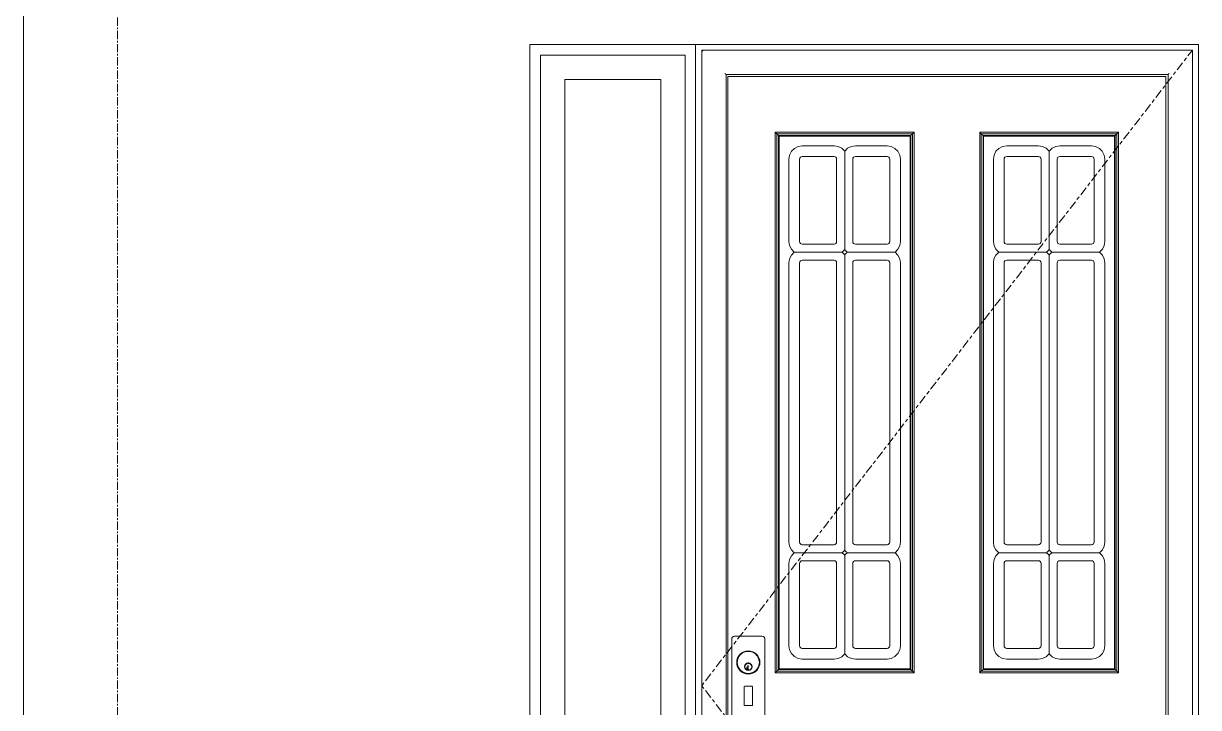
# Model space of a CAD drawing. Header units: millimetres. Extents: x -8546 to 211781, y -3000 to 31870.
# Drawn here: x 100898 to 103025, y 1201 to 2438 of the extents above; entities that cross this region are included whole.
import ezdxf

# ---------------------------------------------------------------- set-up
doc = ezdxf.new("R2010")
doc.units = ezdxf.units.MM
doc.linetypes.add('Centre', pattern=[31.75, 6.35, -4.7625, 15.875, -4.7625])
doc.linetypes.add('grid', pattern=[24, 15, -3, 3, -3])
for name, color, linetype, lineweight in [('A-DOOR', 31, 'Continuous', 9), ('A-GLAZ', 151, 'Continuous', 9), ('A-WALL', 113, 'Continuous', 9), ('S-GRID', 1, 'Continuous', 9)]:
    doc.layers.add(name, color=color, linetype=linetype, lineweight=lineweight)

# ---------------------------------------------------------------- blocks, each defined once
blk = doc.blocks.new('Doors_Door-sets_Swedoor_JELD-WEN_Exterior_Classic_Scott_Single_Outswing_2_0 - 888 x 2080 mm - M9 x M21-3511000-Noordgevel')
at = {"layer": 'A-DOOR', "linetype": 'Centre'}
for q in [(326.2, 2390), (326.2, 95)]:
    blk.add_line((-561.8, 1240), q, dxfattribs=at)
at = {"layer": 'A-DOOR'}
for p, q in [((-561.8, 2390), (-561.8, 91)), ((326.2, 2390), (-561.8, 2390)), ((-561.8, 80), (-561.8, 2390)), ((-561.8, 2390), (326.2, 2390)), ((326.2, 91), (326.2, 2390)), ((326.2, 2390), (326.2, 80)), ((-517.8, 91), (-517.8, 2346)), ((-517.8, 2346), (282.2, 2346)), ((278.4, 2342), (-514.6, 2342)), ((-514.6, 2342), (-514.6, 111)), ((278.4, 111), (278.4, 2342)), ((282.2, 2346), (282.2, 91)), ((-425.8, 2238.7), (-428.6, 2241.5)), ((-428.6, 2241.5), (-428.6, 1263.5)), ((-428.6, 2241.5), (-177.6, 2241.5)), ((-425.8, 1266.3), (-425.8, 2238.7)), ((-425.8, 2238.7), (-180.4, 2238.7)), ((-422.7, 2235.6), (-422.7, 1269.4)), ((-183.4, 2235.6), (-422.7, 2235.6)), ((-184.5, 2234.5), (-421.6, 2234.5)), ((-421.6, 2234.5), (-421.6, 1270.5)), ((-184.5, 1270.5), (-184.5, 2234.5)), ((-183.4, 1269.4), (-183.4, 2235.6)), ((-177.6, 2241.5), (-180.4, 2238.7)), ((-180.4, 2238.7), (-180.4, 1266.3)), ((-177.6, 1263.5), (-177.6, 2241.5)), ((-55.8, 2238.7), (-58.6, 2241.5)), ((-58.6, 2241.5), (-58.6, 1263.5)), ((-58.6, 2241.5), (192.4, 2241.5)), ((-55.8, 1266.3), (-55.8, 2238.7)), ((-55.8, 2238.7), (189.6, 2238.7)), ((-52.7, 2235.6), (-52.7, 1269.4)), ((186.6, 2235.6), (-52.7, 2235.6)), ((185.5, 2234.5), (-51.6, 2234.5)), ((-51.6, 2234.5), (-51.6, 1270.5)), ((185.5, 1270.5), (185.5, 2234.5)), ((186.6, 1269.4), (186.6, 2235.6)), ((192.4, 2241.5), (189.6, 2238.7)), ((189.6, 2238.7), (189.6, 1266.3)), ((192.4, 1263.5), (192.4, 2241.5)), ((-379.8, 2216.9), (-322.4, 2216.9)), ((-283.7, 2216.9), (-226.4, 2216.9)), ((-9.8, 2216.9), (47.6, 2216.9)), ((86.3, 2216.9), (143.6, 2216.9)), ((-404, 2043.8), (-404, 2192.7)), ((-384.6, 2192.7), (-384.6, 2043.8)), ((-322.4, 2197.5), (-379.8, 2197.5)), ((-317.6, 2043.8), (-317.6, 2192.7)), ((-303.1, 2043.8), (-303.1, 2192.7)), ((-288.5, 2192.7), (-288.5, 2043.8)), ((-226.4, 2197.5), (-283.7, 2197.5)), ((-221.6, 2043.8), (-221.6, 2192.7)), ((-202.1, 2192.7), (-202.1, 2043.8)), ((-34, 2043.8), (-34, 2192.7)), ((-14.6, 2192.7), (-14.6, 2043.8)), ((47.6, 2197.5), (-9.8, 2197.5)), ((52.4, 2043.8), (52.4, 2192.7)), ((66.9, 2043.8), (66.9, 2192.7)), ((81.5, 2192.7), (81.5, 2043.8)), ((143.6, 2197.5), (86.3, 2197.5)), ((148.4, 2043.8), (148.4, 2192.7)), ((167.9, 2192.7), (167.9, 2043.8)), ((-379.8, 2039), (-322.4, 2039)), ((-379.8, 2024.4), (-322.4, 2024.4)), ((-283.7, 2039), (-226.4, 2039)), ((-226.4, 2024.4), (-283.7, 2024.4)), ((-9.8, 2039), (47.6, 2039)), ((-9.8, 2024.4), (47.6, 2024.4)), ((86.3, 2039), (143.6, 2039)), ((143.6, 2024.4), (86.3, 2024.4)), ((-404, 1499.9), (-404, 2005.1)), ((-384.6, 2005.1), (-384.6, 1499.9)), ((-322.4, 2009.9), (-379.8, 2009.9)), ((-317.6, 1499.9), (-317.6, 2005.1)), ((-303.1, 2005.1), (-303.1, 1499.9)), ((-288.5, 2005.1), (-288.5, 1499.9)), ((-226.4, 2009.9), (-283.7, 2009.9)), ((-221.6, 1499.9), (-221.6, 2005.1)), ((-202.1, 2005.1), (-202.1, 1499.9)), ((-34, 1499.9), (-34, 2005.1)), ((-14.6, 2005.1), (-14.6, 1499.9)), ((47.6, 2009.9), (-9.8, 2009.9)), ((52.4, 1499.9), (52.4, 2005.1)), ((66.9, 2005.1), (66.9, 1499.9)), ((81.5, 2005.1), (81.5, 1499.9)), ((143.6, 2009.9), (86.3, 2009.9)), ((148.4, 1499.9), (148.4, 2005.1)), ((167.9, 2005.1), (167.9, 1499.9)), ((-379.8, 1495.1), (-322.4, 1495.1)), ((-283.7, 1495.1), (-226.4, 1495.1)), ((-9.8, 1495.1), (47.6, 1495.1)), ((86.3, 1495.1), (143.6, 1495.1)), ((-322.4, 1480.5), (-379.8, 1480.5)), ((-283.7, 1480.5), (-226.4, 1480.5)), ((47.6, 1480.5), (-9.8, 1480.5)), ((86.3, 1480.5), (143.6, 1480.5)), ((-404, 1312.3), (-404, 1461.2)), ((-384.6, 1461.2), (-384.6, 1312.3)), ((-322.4, 1466), (-379.8, 1466)), ((-317.6, 1312.3), (-317.6, 1461.2)), ((-303.1, 1312.3), (-303.1, 1461.2)), ((-288.5, 1461.2), (-288.5, 1312.3)), ((-226.4, 1466), (-283.7, 1466)), ((-221.6, 1312.3), (-221.6, 1461.2)), ((-202.1, 1461.2), (-202.1, 1312.3)), ((-34, 1312.3), (-34, 1461.2)), ((-14.6, 1461.2), (-14.6, 1312.3)), ((47.6, 1466), (-9.8, 1466)), ((52.4, 1312.3), (52.4, 1461.2)), ((66.9, 1312.3), (66.9, 1461.2)), ((81.5, 1461.2), (81.5, 1312.3)), ((143.6, 1466), (86.3, 1466)), ((148.4, 1312.3), (148.4, 1461.2)), ((167.9, 1461.2), (167.9, 1312.3)), ((-507.5, 1324.5), (-507.5, 1128.5)), ((-452.5, 1329.5), (-502.5, 1329.5)), ((-447.5, 1178.8), (-447.5, 1324.5)), ((-379.8, 1307.5), (-322.4, 1307.5)), ((-283.7, 1307.5), (-226.4, 1307.5)), ((-9.8, 1307.5), (47.6, 1307.5)), ((86.3, 1307.5), (143.6, 1307.5)), ((-478.5, 1274.2), (-478.5, 1276.7)), ((-478.5, 1276.7), (-477.6, 1276.7)), ((-477.6, 1276.7), (-477.6, 1274.2)), ((-477.6, 1274.2), (-477.6, 1276.7)), ((-477.6, 1273.3), (-477.6, 1276.7)), ((-322.4, 1288.1), (-379.8, 1288.1)), ((-226.4, 1288.1), (-283.7, 1288.1)), ((47.6, 1288.1), (-9.8, 1288.1)), ((143.6, 1288.1), (86.3, 1288.1)), ((-479.9, 1269.8), (-479.9, 1272.6)), ((-479.2, 1269.5), (-479.9, 1269.8)), ((-479.9, 1269.8), (-479.2, 1269.5)), ((-479.9, 1269.8), (-479.2, 1269.5)), ((-479.9, 1269.8), (-479.2, 1269.5)), ((-478, 1272.6), (-478.9, 1272.6)), ((-478.9, 1272.6), (-478.4, 1271.8)), ((-478.4, 1271.8), (-478.9, 1272.6)), ((-478.9, 1272.6), (-478, 1272.6)), ((-478.4, 1271.8), (-478.9, 1272.6)), ((-478.9, 1272.6), (-478, 1272.6)), ((-478.9, 1272.6), (-478, 1272.6)), ((-478.4, 1271.8), (-478.9, 1272.6)), ((-478.4, 1271.8), (-478.9, 1271.2)), ((-478.9, 1271.2), (-478.4, 1271.8)), ((-478.9, 1271.2), (-478.4, 1271.8)), ((-478.9, 1271.2), (-478.4, 1271.8)), ((-478.7, 1270.4), (-477.3, 1270.4)), ((-477.3, 1270.4), (-478.7, 1270.4)), ((-477.3, 1270.4), (-478.7, 1270.4)), ((-477.3, 1270.4), (-478.7, 1270.4)), ((-478.5, 1273.6), (-478.5, 1274.2)), ((-478.5, 1274.2), (-478.5, 1273.6)), ((-477.6, 1274.2), (-477.6, 1273.3)), ((-477.6, 1273.3), (-477.6, 1274.2)), ((-477.3, 1270.4), (-477.2, 1268.6)), ((-477.2, 1268.6), (-477.3, 1270.4)), ((-477.2, 1268.6), (-477.3, 1270.4)), ((-425.8, 1266.3), (-428.6, 1263.5)), ((-428.6, 1263.5), (-177.6, 1263.5)), ((-180.4, 1266.3), (-425.8, 1266.3)), ((-422.7, 1269.4), (-183.4, 1269.4)), ((-421.6, 1270.5), (-184.5, 1270.5)), ((-180.4, 1266.3), (-177.6, 1263.5)), ((-55.8, 1266.3), (-58.6, 1263.5)), ((-58.6, 1263.5), (192.4, 1263.5)), ((189.6, 1266.3), (-55.8, 1266.3)), ((-52.7, 1269.4), (186.6, 1269.4)), ((-51.6, 1270.5), (185.5, 1270.5)), ((189.6, 1266.3), (192.4, 1263.5)), ((-485, 1238), (-485, 1205)), ((-471, 1239), (-484, 1239)), ((-470, 1205), (-470, 1238)), ((-484, 1204), (-471, 1204))]:
    blk.add_line(p, q, dxfattribs=at)
at = {"layer": 'A-DOOR', "flags": 128}
for points in [[(-404, 2192.7), (-402.8, 2200.2), (-399.4, 2206.9), (-394, 2212.3), (-387.3, 2215.7), (-379.8, 2216.9)], [(-322.4, 2216.9), (-315.1, 2215.8), (-308.4, 2212.5), (-303.1, 2207.3)], [(-303.1, 2207.3), (-297.7, 2212.5), (-291, 2215.8), (-283.7, 2216.9)], [(-226.4, 2216.9), (-218.9, 2215.7), (-212.1, 2212.3), (-206.8, 2207), (-203.3, 2200.2), (-202.1, 2192.7)], [(-34, 2192.7), (-32.8, 2200.2), (-29.4, 2206.9), (-24, 2212.3), (-17.3, 2215.7), (-9.8, 2216.9)], [(47.6, 2216.9), (54.9, 2215.8), (61.6, 2212.5), (66.9, 2207.3)], [(66.9, 2207.3), (72.3, 2212.5), (79, 2215.8), (86.3, 2216.9)], [(143.6, 2216.9), (151.1, 2215.7), (157.9, 2212.3), (163.2, 2207), (166.7, 2200.2), (167.9, 2192.7)], [(-394.3, 2024.4), (-399.5, 2029.8), (-402.8, 2036.5), (-404, 2043.8)], [(-202.1, 2043.8), (-203.3, 2036.5), (-206.6, 2029.8), (-211.8, 2024.4)], [(-24.3, 2024.4), (-29.5, 2029.8), (-32.8, 2036.5), (-34, 2043.8)], [(167.9, 2043.8), (166.7, 2036.5), (163.4, 2029.8), (158.2, 2024.4)], [(-404, 2005.1), (-402.9, 2012.4), (-399.5, 2019.1), (-394.3, 2024.4)], [(-211.8, 2024.4), (-206.6, 2019.1), (-203.3, 2012.5), (-202.1, 2005.1)], [(-34, 2005.1), (-32.9, 2012.4), (-29.5, 2019.1), (-24.3, 2024.4)], [(158.2, 2024.4), (163.4, 2019.1), (166.7, 2012.5), (167.9, 2005.1)], [(-394.3, 1480.5), (-399.5, 1485.9), (-402.9, 1492.6), (-404, 1499.9)], [(-202.1, 1499.9), (-203.3, 1492.6), (-206.6, 1485.9), (-211.8, 1480.5)], [(-24.3, 1480.5), (-29.5, 1485.9), (-32.9, 1492.6), (-34, 1499.9)], [(167.9, 1499.9), (166.7, 1492.6), (163.4, 1485.9), (158.2, 1480.5)], [(-404, 1461.2), (-402.8, 1468.5), (-399.5, 1475.2), (-394.3, 1480.5)], [(-211.8, 1480.5), (-206.6, 1475.2), (-203.3, 1468.5), (-202.1, 1461.2)], [(-34, 1461.2), (-32.8, 1468.5), (-29.5, 1475.2), (-24.3, 1480.5)], [(158.2, 1480.5), (163.4, 1475.2), (166.7, 1468.5), (167.9, 1461.2)], [(-379.8, 1288.1), (-387.3, 1289.3), (-394, 1292.7), (-399.4, 1298.1), (-402.8, 1304.8), (-404, 1312.3)], [(-303.1, 1297.7), (-308.4, 1292.5), (-315.1, 1289.2), (-322.4, 1288.1)], [(-283.7, 1288.1), (-291, 1289.2), (-297.7, 1292.5), (-303.1, 1297.7)], [(-202.1, 1312.3), (-203.3, 1304.8), (-206.7, 1298.1), (-212.1, 1292.7), (-218.9, 1289.3), (-226.4, 1288.1)], [(-9.8, 1288.1), (-17.3, 1289.3), (-24, 1292.7), (-29.4, 1298.1), (-32.8, 1304.8), (-34, 1312.3)], [(66.9, 1297.7), (61.6, 1292.5), (54.9, 1289.2), (47.6, 1288.1)], [(86.3, 1288.1), (79, 1289.2), (72.3, 1292.5), (66.9, 1297.7)], [(167.9, 1312.3), (166.7, 1304.8), (163.3, 1298.1), (157.9, 1292.7), (151.1, 1289.3), (143.6, 1288.1)]]:
    blk.add_lwpolyline(points, dxfattribs=at)
at = {"layer": 'A-DOOR'}
for centre, radius, start, end in [((-379.8, 2192.7), 4.8, 90, 180), ((-322.4, 2192.7), 4.8, 360, 90), ((-283.7, 2192.7), 4.8, 90, 180), ((-226.4, 2192.7), 4.8, 360, 90), ((-9.8, 2192.7), 4.8, 90, 180), ((47.6, 2192.7), 4.8, 360, 90), ((86.3, 2192.7), 4.8, 90, 180), ((143.6, 2192.7), 4.8, 360, 90), ((-379.8, 2043.8), 4.8, 180, 270), ((-322.4, 2043.8), 4.8, 270, 0), ((-283.7, 2043.8), 4.8, 180, 270), ((-226.4, 2043.8), 4.8, 270, 360), ((-9.8, 2043.8), 4.8, 180, 270), ((47.6, 2043.8), 4.8, 270, 360), ((86.3, 2043.8), 4.8, 180, 270), ((143.6, 2043.8), 4.8, 270, 360), ((-322.4, 2043.8), 24.2, 307.0044, 322.9956), ((-322.4, 2005.1), 24.2, 37.0044, 52.9956), ((-283.7, 2043.8), 24.2, 217.0044, 232.9956), ((-283.7, 2005.1), 24.2, 127.0044, 142.9956), ((47.6, 2043.8), 24.2, 307.0044, 322.9956), ((47.6, 2005.1), 24.2, 37.0044, 52.9956), ((86.3, 2043.8), 24.2, 217.0044, 232.9956), ((86.3, 2005.1), 24.2, 127.0044, 142.9956), ((-379.8, 2005.1), 4.8, 90, 180), ((-322.4, 2005.1), 4.8, 360, 90), ((-283.7, 2005.1), 4.8, 90, 180), ((-226.4, 2005.1), 4.8, 360, 90), ((-9.8, 2005.1), 4.8, 90, 180), ((47.6, 2005.1), 4.8, 360, 90), ((86.3, 2005.1), 4.8, 90, 180), ((143.6, 2005.1), 4.8, 360, 90), ((-379.8, 1499.9), 4.8, 180, 270), ((-322.4, 1499.9), 4.8, 270, 360), ((-283.7, 1499.9), 4.8, 180, 270), ((-226.4, 1499.9), 4.8, 270, 360), ((-9.8, 1499.9), 4.8, 180, 270), ((47.6, 1499.9), 4.8, 270, 360), ((86.3, 1499.9), 4.8, 180, 270), ((143.6, 1499.9), 4.8, 270, 360), ((-322.4, 1499.9), 24.2, 307.0044, 322.9956), ((-322.4, 1461.2), 24.2, 37.0044, 52.9956), ((-283.7, 1499.9), 24.2, 217.0044, 232.9956), ((-283.7, 1461.2), 24.2, 127.0044, 142.9956), ((47.6, 1499.9), 24.2, 307.0044, 322.9956), ((47.6, 1461.2), 24.2, 37.0044, 52.9956), ((86.3, 1499.9), 24.2, 217.0044, 232.9956), ((86.3, 1461.2), 24.2, 127.0044, 142.9956), ((-379.8, 1461.2), 4.8, 90, 180), ((-322.4, 1461.2), 4.8, 360, 90), ((-283.7, 1461.2), 4.8, 90, 180), ((-226.4, 1461.2), 4.8, 360, 90), ((-9.8, 1461.2), 4.8, 90, 180), ((47.6, 1461.2), 4.8, 360, 90), ((86.3, 1461.2), 4.8, 90, 180), ((143.6, 1461.2), 4.8, 360, 90), ((-502.5, 1324.5), 5, 90, 180), ((-502.5, 1324.5), 5, 90, 165), ((-452.5, 1324.5), 5, 0, 90), ((-452.5, 1324.5), 5, 15, 90), ((-477.5, 1282), 21, 0, 180), ((-477.5, 1282), 20, 0, 180), ((-477.5, 1282), 20, 124.9708, 140.1277), ((-477.5, 1282), 20.5, 101.25, 131.6162), ((-477.5, 1282), 20.5, 48.3838, 78.75), ((-477.5, 1282), 20, 39.8723, 55.0292), ((-379.8, 1312.3), 4.8, 180, 270), ((-322.4, 1312.3), 4.8, 270, 0), ((-283.7, 1312.3), 4.8, 180, 270), ((-226.4, 1312.3), 4.8, 270, 360), ((-9.8, 1312.3), 4.8, 180, 270), ((47.6, 1312.3), 4.8, 270, 360), ((86.3, 1312.3), 4.8, 180, 270), ((143.6, 1312.3), 4.8, 270, 360), ((-477.5, 1282), 21, 180, 0), ((-477.5, 1282), 20.5, 136.5118, 180), ((-477.5, 1282), 20.5, 180, 223.4882), ((-477.5, 1282), 20, 165.0064, 180), ((-477.5, 1282), 20, 180, 0), ((-477.5, 1282), 20, 180, 194.9936), ((-477.5, 1282), 20, 195.0148, 214.8017), ((-477.6, 1274.3), 6.98, 0, 180), ((-477.5, 1274.2), 6.67, 0, 180), ((-477.5, 1274.2), 6.67, 0, 180), ((-477.5, 1274.2), 6.1, 0, 180), ((-477.6, 1274.3), 6.98, 60, 105), ((-477.5, 1282), 20.5, 0, 43.4882), ((-477.5, 1282), 20.5, 316.5118, 0), ((-477.5, 1282), 20, 15.0148, 34.8017), ((-477.5, 1282), 20, 0, 14.9936), ((-477.5, 1282), 20, 345.0064, 0), ((-477.5, 1282), 20, 219.8723, 235.0292), ((-477.5, 1282), 20.5, 228.3838, 258.75), ((-477.6, 1274.3), 6.98, 180, 0), ((-477.5, 1274.2), 6.67, 180, 0), ((-477.5, 1274.2), 6.67, 180, 0), ((-477.5, 1274.2), 6.1, 180, 0), ((-478.9, 1272.6), 1.03, 69.5261, 180), ((-478.9, 1272.6), 1.03, 69.5261, 166.1908), ((-478.9, 1272.6), 1.03, 69.5261, 166.1908), ((-478.9, 1272.6), 1.03, 124.7631, 152.3815), ((-477, 1270.2), 2.24, 198.4242, 219.5758), ((-477, 1270.2), 2.24, 198.4242, 219.5758), ((-477, 1270.2), 2.24, 198.4242, 219.5758), ((-477, 1270.2), 2.24, 198.4242, 219.5758), ((-478.9, 1272.6), 1.03, 69.5261, 97.1446), ((-477.2, 1271.3), 1.7, 185.3579, 212.6421), ((-477.2, 1271.3), 1.7, 185.3579, 212.6421), ((-477.2, 1271.3), 1.7, 185.3579, 212.6421), ((-477.2, 1271.3), 1.7, 185.3579, 212.6421), ((-477.3, 1274.4), 5.81, 255.3079, 270.6921), ((-477.3, 1274.4), 5.81, 255.3079, 270.6921), ((-477.3, 1274.4), 5.81, 255.3079, 270.6921), ((-477.3, 1274.4), 5.81, 255.3079, 270.6921), ((-478.2, 1273.3), 0.652, 288.4252, 5.5748), ((-478.2, 1273.3), 0.652, 288.4252, 327), ((-478.2, 1273.3), 0.652, 288.4252, 327), ((-478.2, 1273.3), 0.652, 288.4252, 327), ((-477.5, 1282), 20.5, 281.25, 311.6162), ((-477.5, 1282), 20, 304.9708, 320.1277), ((-484, 1238), 1, 90, 180), ((-471, 1238), 1, 0, 90), ((-484, 1205), 1, 180, 270), ((-471, 1205), 1, 270, 0)]:
    blk.add_arc(centre, radius, start, end, dxfattribs=at)
for points, knots in [([(-559.8, 2388), (-559.9, 2388.2), (-560.2, 2388.4), (-560.5, 2388.8), (-560.7, 2389), (-560.9, 2389.1), (-561, 2389.3), (-561.2, 2389.4), (-561.3, 2389.6), (-561.5, 2389.7), (-561.6, 2389.9), (-561.7, 2390), (-561.8, 2390), (-561.8, 2390)], [0, 0, 0, 0, 0.166667, 0.25, 0.333333, 0.375, 0.416667, 0.5, 0.583333, 0.666667, 0.75, 0.833333, 1, 1, 1, 1]), ([(326.2, 2390), (326.2, 2390), (326.2, 2390), (326.1, 2389.9), (326, 2389.7), (325.8, 2389.6), (325.7, 2389.4), (325.5, 2389.3), (325.4, 2389.1), (325.2, 2389), (325, 2388.8), (324.7, 2388.4), (324.4, 2388.2), (324.2, 2388)], [-1, -1, -1, -1, -0.833333, -0.75, -0.666667, -0.583333, -0.5, -0.416667, -0.375, -0.333333, -0.25, -0.166667, 0, 0, 0, 0]), ([(-517.8, 2346), (-517.8, 2346), (-517.8, 2346), (-517.9, 2346.1), (-518, 2346.3), (-518.2, 2346.4), (-518.3, 2346.6), (-518.5, 2346.8), (-518.7, 2347), (-518.9, 2347.1), (-519, 2347.3), (-519.3, 2347.6), (-519.6, 2347.8), (-519.8, 2348)], [0, 0, 0, 0, 0.166667, 0.25, 0.333333, 0.416667, 0.5, 0.583333, 0.666667, 0.708333, 0.75, 0.833333, 1, 1, 1, 1]), ([(284.2, 2348), (284.1, 2347.8), (283.8, 2347.6), (283.5, 2347.2), (283.3, 2347), (283.1, 2346.9), (283, 2346.7), (282.8, 2346.6), (282.7, 2346.4), (282.5, 2346.3), (282.4, 2346.1), (282.3, 2346), (282.2, 2346), (282.2, 2346)], [-1, -1, -1, -1, -0.833333, -0.75, -0.666667, -0.625, -0.583333, -0.5, -0.416667, -0.333333, -0.25, -0.166667, 0, 0, 0, 0]), ([(-424.9, 2237.8), (-425, 2237.9), (-425.1, 2238), (-425.3, 2238.2), (-425.4, 2238.3), (-425.5, 2238.4), (-425.6, 2238.6), (-425.7, 2238.7), (-425.8, 2238.7)], [0, 0, 0, 0, 0.25, 0.375, 0.5, 0.625, 0.75, 1, 1, 1, 1]), ([(-422.7, 2235.6), (-422.8, 2235.7), (-422.9, 2235.9), (-423.2, 2236.1), (-423.4, 2236.4), (-423.7, 2236.6), (-423.9, 2236.8), (-424.3, 2237.2), (-424.6, 2237.5), (-424.9, 2237.8)], [0, 0, 0, 0, 0.2, 0.3, 0.4, 0.55, 0.625, 0.7, 1, 1, 1, 1]), ([(-181.3, 2237.8), (-181.4, 2237.6), (-181.8, 2237.3), (-182.2, 2236.9), (-182.5, 2236.6), (-182.8, 2236.3), (-183.1, 2235.9), (-183.3, 2235.7), (-183.4, 2235.6)], [-1, -1, -1, -1, -0.8, -0.6, -0.5, -0.4, -0.2, 0, 0, 0, 0]), ([(-180.4, 2238.7), (-180.4, 2238.7), (-180.5, 2238.6), (-180.6, 2238.4), (-180.7, 2238.3), (-180.9, 2238.2), (-181, 2238), (-181.2, 2237.9), (-181.3, 2237.8)], [-1, -1, -1, -1, -0.75, -0.625, -0.5, -0.375, -0.25, 0, 0, 0, 0]), ([(-54.9, 2237.8), (-55, 2237.9), (-55.1, 2238), (-55.3, 2238.2), (-55.4, 2238.3), (-55.5, 2238.4), (-55.6, 2238.6), (-55.7, 2238.7), (-55.8, 2238.7)], [0, 0, 0, 0, 0.25, 0.375, 0.5, 0.625, 0.75, 1, 1, 1, 1]), ([(-52.7, 2235.6), (-52.8, 2235.7), (-52.9, 2235.9), (-53.2, 2236.1), (-53.4, 2236.4), (-53.7, 2236.6), (-53.9, 2236.8), (-54.3, 2237.2), (-54.6, 2237.5), (-54.9, 2237.8)], [0, 0, 0, 0, 0.2, 0.3, 0.4, 0.55, 0.625, 0.7, 1, 1, 1, 1]), ([(188.7, 2237.8), (188.6, 2237.6), (188.2, 2237.3), (187.8, 2236.9), (187.5, 2236.6), (187.2, 2236.3), (186.9, 2235.9), (186.7, 2235.7), (186.6, 2235.6)], [-1, -1, -1, -1, -0.8, -0.6, -0.5, -0.4, -0.2, 0, 0, 0, 0]), ([(189.6, 2238.7), (189.6, 2238.7), (189.5, 2238.6), (189.4, 2238.4), (189.3, 2238.3), (189.1, 2238.2), (189, 2238), (188.8, 2237.9), (188.7, 2237.8)], [-1, -1, -1, -1, -0.75, -0.625, -0.5, -0.375, -0.25, 0, 0, 0, 0]), ([(-424.9, 1267.2), (-425, 1267.1), (-425.1, 1267), (-425.3, 1266.8), (-425.4, 1266.7), (-425.5, 1266.6), (-425.6, 1266.4), (-425.7, 1266.3), (-425.8, 1266.3)], [0, 0, 0, 0, 0.25, 0.375, 0.5, 0.625, 0.75, 1, 1, 1, 1]), ([(-422.7, 1269.4), (-422.8, 1269.3), (-422.9, 1269.1), (-423.2, 1268.9), (-423.4, 1268.6), (-423.7, 1268.4), (-423.9, 1268.2), (-424.3, 1267.8), (-424.6, 1267.5), (-424.9, 1267.2)], [0, 0, 0, 0, 0.2, 0.3, 0.4, 0.55, 0.625, 0.7, 1, 1, 1, 1]), ([(-183.4, 1269.4), (-183.3, 1269.3), (-183.2, 1269.1), (-182.9, 1268.9), (-182.7, 1268.6), (-182.5, 1268.4), (-182.2, 1268.2), (-181.8, 1267.8), (-181.5, 1267.5), (-181.3, 1267.2)], [0, 0, 0, 0, 0.2, 0.3, 0.4, 0.55, 0.625, 0.7, 1, 1, 1, 1]), ([(-181.3, 1267.2), (-181.2, 1267.1), (-181, 1267), (-180.9, 1266.8), (-180.7, 1266.7), (-180.6, 1266.6), (-180.5, 1266.4), (-180.4, 1266.3), (-180.4, 1266.3)], [0, 0, 0, 0, 0.25, 0.375, 0.5, 0.625, 0.75, 1, 1, 1, 1]), ([(-54.9, 1267.2), (-55, 1267.1), (-55.1, 1267), (-55.3, 1266.8), (-55.4, 1266.7), (-55.5, 1266.6), (-55.6, 1266.4), (-55.7, 1266.3), (-55.8, 1266.3)], [0, 0, 0, 0, 0.25, 0.375, 0.5, 0.625, 0.75, 1, 1, 1, 1]), ([(-52.7, 1269.4), (-52.8, 1269.3), (-52.9, 1269.1), (-53.2, 1268.9), (-53.4, 1268.6), (-53.7, 1268.4), (-53.9, 1268.2), (-54.3, 1267.8), (-54.6, 1267.5), (-54.9, 1267.2)], [0, 0, 0, 0, 0.2, 0.3, 0.4, 0.55, 0.625, 0.7, 1, 1, 1, 1]), ([(186.6, 1269.4), (186.7, 1269.3), (186.8, 1269.1), (187.1, 1268.9), (187.3, 1268.6), (187.5, 1268.4), (187.8, 1268.2), (188.2, 1267.8), (188.5, 1267.5), (188.7, 1267.2)], [0, 0, 0, 0, 0.2, 0.3, 0.4, 0.55, 0.625, 0.7, 1, 1, 1, 1]), ([(188.7, 1267.2), (188.8, 1267.1), (189, 1267), (189.1, 1266.8), (189.3, 1266.7), (189.4, 1266.6), (189.5, 1266.4), (189.6, 1266.3), (189.6, 1266.3)], [0, 0, 0, 0, 0.25, 0.375, 0.5, 0.625, 0.75, 1, 1, 1, 1])]:
    blk.add_open_spline(points, degree=3, knots=knots, dxfattribs=at)
for points in [[(-421.6, 2234.5), (-421.7, 2234.7), (-422, 2235), (-422.4, 2235.4), (-422.6, 2235.6), (-422.7, 2235.6)], [(-183.4, 2235.6), (-183.5, 2235.6), (-183.7, 2235.4), (-184.1, 2235), (-184.4, 2234.7), (-184.5, 2234.5)], [(-51.6, 2234.5), (-51.7, 2234.7), (-52, 2235), (-52.4, 2235.4), (-52.6, 2235.6), (-52.7, 2235.6)], [(186.6, 2235.6), (186.5, 2235.6), (186.3, 2235.4), (185.9, 2235), (185.6, 2234.7), (185.5, 2234.5)], [(-303.1, 2199.1), (-303, 2200.5), (-303.1, 2203.3), (-303.1, 2206), (-303.1, 2207.3)], [(-303.1, 2192.7), (-303.1, 2193.8), (-303.1, 2195.9), (-303, 2198), (-303.1, 2199.1)], [(66.9, 2199.1), (67, 2200.5), (66.9, 2203.3), (66.9, 2206), (66.9, 2207.3)], [(66.9, 2192.7), (66.9, 2193.8), (66.9, 2195.9), (67, 2198), (66.9, 2199.1)], [(-303.1, 2037.4), (-303, 2038.5), (-303.1, 2040.6), (-303.1, 2042.7), (-303.1, 2043.8)], [(66.9, 2037.4), (67, 2038.5), (66.9, 2040.6), (66.9, 2042.7), (66.9, 2043.8)], [(-394.3, 2024.4), (-393, 2024.5), (-390.3, 2024.4), (-387.6, 2024.4), (-386.1, 2024.4)], [(-386.1, 2024.4), (-385.1, 2024.4), (-383, 2024.5), (-380.8, 2024.5), (-379.8, 2024.4)], [(-322.4, 2024.4), (-321.3, 2024.5), (-319.2, 2024.5), (-317.1, 2024.4), (-316, 2024.4)], [(-316, 2024.4), (-314.6, 2024.4), (-311.8, 2024.4), (-309.1, 2024.5), (-307.8, 2024.4)], [(-303.1, 2029.2), (-303.1, 2030.5), (-303.1, 2033.2), (-303, 2036), (-303.1, 2037.4)], [(-290.1, 2024.4), (-291.5, 2024.5), (-294.3, 2024.4), (-297, 2024.4), (-298.3, 2024.4)], [(-283.7, 2024.4), (-284.8, 2024.4), (-286.9, 2024.4), (-289, 2024.5), (-290.1, 2024.4)], [(-220, 2024.4), (-221, 2024.5), (-223.1, 2024.4), (-225.3, 2024.4), (-226.4, 2024.4)], [(-211.8, 2024.4), (-213.1, 2024.4), (-215.8, 2024.4), (-218.5, 2024.5), (-220, 2024.4)], [(-24.3, 2024.4), (-23, 2024.5), (-20.3, 2024.4), (-17.6, 2024.4), (-16.1, 2024.4)], [(-16.1, 2024.4), (-15.1, 2024.4), (-13, 2024.5), (-10.8, 2024.5), (-9.8, 2024.4)], [(47.6, 2024.4), (48.7, 2024.5), (50.8, 2024.5), (52.9, 2024.4), (54, 2024.4)], [(54, 2024.4), (55.4, 2024.4), (58.2, 2024.4), (60.9, 2024.5), (62.2, 2024.4)], [(66.9, 2029.2), (66.9, 2030.5), (66.9, 2033.2), (67, 2036), (66.9, 2037.4)], [(79.9, 2024.4), (78.5, 2024.5), (75.7, 2024.4), (73, 2024.4), (71.7, 2024.4)], [(86.3, 2024.4), (85.2, 2024.4), (83.1, 2024.4), (81, 2024.5), (79.9, 2024.4)], [(150, 2024.4), (149, 2024.5), (146.9, 2024.4), (144.7, 2024.4), (143.6, 2024.4)], [(158.2, 2024.4), (156.9, 2024.4), (154.2, 2024.4), (151.5, 2024.5), (150, 2024.4)], [(-303.1, 2019.7), (-303, 2018.4), (-303.1, 2015.7), (-303.1, 2012.9), (-303.1, 2011.5)], [(-303.1, 2011.5), (-303.1, 2010.4), (-303.1, 2008.3), (-303.1, 2006.2), (-303.1, 2005.1)], [(66.9, 2019.7), (67, 2018.4), (66.9, 2015.7), (66.9, 2012.9), (66.9, 2011.5)], [(66.9, 2011.5), (66.9, 2010.4), (66.9, 2008.3), (66.9, 2006.2), (66.9, 2005.1)], [(-303.1, 1499.9), (-303.1, 1498.8), (-303.1, 1496.7), (-303.1, 1494.6), (-303.1, 1493.5)], [(-303.1, 1493.5), (-303.1, 1492.1), (-303.1, 1489.3), (-303, 1486.6), (-303.1, 1485.3)], [(66.9, 1499.9), (66.9, 1498.8), (66.9, 1496.7), (66.9, 1494.6), (66.9, 1493.5)], [(66.9, 1493.5), (66.9, 1492.1), (66.9, 1489.3), (67, 1486.6), (66.9, 1485.3)], [(-386.1, 1480.5), (-387.6, 1480.6), (-390.3, 1480.5), (-393, 1480.5), (-394.3, 1480.5)], [(-379.8, 1480.5), (-380.8, 1480.5), (-383, 1480.5), (-385.1, 1480.6), (-386.1, 1480.5)], [(-316, 1480.5), (-317.1, 1480.6), (-319.2, 1480.5), (-321.3, 1480.5), (-322.4, 1480.5)], [(-307.8, 1480.5), (-309.1, 1480.5), (-311.8, 1480.5), (-314.6, 1480.6), (-316, 1480.5)], [(-303.1, 1467.6), (-303, 1469), (-303.1, 1471.8), (-303.1, 1474.5), (-303.1, 1475.8)], [(-303.1, 1461.2), (-303.1, 1462.3), (-303.1, 1464.4), (-303, 1466.5), (-303.1, 1467.6)], [(-298.3, 1480.5), (-297, 1480.6), (-294.3, 1480.5), (-291.5, 1480.5), (-290.1, 1480.5)], [(-290.1, 1480.5), (-289, 1480.5), (-286.9, 1480.6), (-284.8, 1480.6), (-283.7, 1480.5)], [(-226.4, 1480.5), (-225.3, 1480.6), (-223.1, 1480.6), (-221, 1480.5), (-220, 1480.5)], [(-220, 1480.5), (-218.5, 1480.5), (-215.8, 1480.5), (-213.1, 1480.6), (-211.8, 1480.5)], [(-16.1, 1480.5), (-17.6, 1480.6), (-20.3, 1480.5), (-23, 1480.5), (-24.3, 1480.5)], [(-9.8, 1480.5), (-10.8, 1480.5), (-13, 1480.5), (-15.1, 1480.6), (-16.1, 1480.5)], [(54, 1480.5), (52.9, 1480.6), (50.8, 1480.5), (48.7, 1480.5), (47.6, 1480.5)], [(62.2, 1480.5), (60.9, 1480.5), (58.2, 1480.5), (55.4, 1480.6), (54, 1480.5)], [(66.9, 1467.6), (67, 1469), (66.9, 1471.8), (66.9, 1474.5), (66.9, 1475.8)], [(66.9, 1461.2), (66.9, 1462.3), (66.9, 1464.4), (67, 1466.5), (66.9, 1467.6)], [(71.7, 1480.5), (73, 1480.6), (75.7, 1480.5), (78.5, 1480.5), (79.9, 1480.5)], [(79.9, 1480.5), (81, 1480.5), (83.1, 1480.6), (85.2, 1480.6), (86.3, 1480.5)], [(143.6, 1480.5), (144.7, 1480.6), (146.9, 1480.6), (149, 1480.5), (150, 1480.5)], [(150, 1480.5), (151.5, 1480.5), (154.2, 1480.5), (156.9, 1480.6), (158.2, 1480.5)], [(-303.1, 1305.9), (-303, 1307), (-303.1, 1309.1), (-303.1, 1311.2), (-303.1, 1312.3)], [(-303.1, 1297.7), (-303.1, 1299), (-303.1, 1301.7), (-303, 1304.5), (-303.1, 1305.9)], [(66.9, 1305.9), (67, 1307), (66.9, 1309.1), (66.9, 1311.2), (66.9, 1312.3)], [(66.9, 1297.7), (66.9, 1299), (66.9, 1301.7), (67, 1304.5), (66.9, 1305.9)], [(-421.6, 1270.5), (-421.7, 1270.3), (-422, 1270), (-422.4, 1269.6), (-422.6, 1269.4), (-422.7, 1269.4)], [(-184.5, 1270.5), (-184.4, 1270.3), (-184.1, 1270), (-183.7, 1269.6), (-183.5, 1269.4), (-183.4, 1269.4)], [(-51.6, 1270.5), (-51.7, 1270.3), (-52, 1270), (-52.4, 1269.6), (-52.6, 1269.4), (-52.7, 1269.4)], [(185.5, 1270.5), (185.6, 1270.3), (185.9, 1270), (186.3, 1269.6), (186.5, 1269.4), (186.6, 1269.4)]]:
    blk.add_open_spline(points, degree=3, dxfattribs=at)
blk = doc.blocks.new('M_Fixed - 250 x 2090mm-1435706-Noordgevel')
at = {"layer": 'A-GLAZ'}
for p, q in [((-572.8, 80), (-572.8, 2400)), ((-853.8, 2381), (-591.8, 2381)), ((-853.8, 99), (-853.8, 2381)), ((-591.8, 2381), (-591.8, 99)), ((-809.8, 2337), (-635.8, 2337)), ((-809.8, 143), (-809.8, 2337)), ((-635.8, 2337), (-635.8, 143)), ((-635.8, 143), (-809.8, 143)), ((-591.8, 99), (-853.8, 99))]:
    blk.add_line(p, q, dxfattribs=at)

msp = doc.modelspace()

# ---------------------------------------------------------------- linework, layer by layer
at = {"layer": 'A-WALL'}
for p, q in [((100898.1, 0), (100898.1, 4707.6)), ((101814.6, 80), (101814.6, 2400)), ((101814.6, 2400), (103024.6, 2400)), ((103024.6, 2400), (103024.6, 80))]:
    msp.add_line(p, q, dxfattribs=at)
at = {"layer": 'S-GRID', "linetype": 'grid'}
msp.add_line((101068.1, -1885.9), (101068.1, 10087.6), dxfattribs=at)

# ---------------------------------------------------------------- block references
at = {"layer": 'A-DOOR'}
msp.add_blockref('Doors_Door-sets_Swedoor_JELD-WEN_Exterior_Classic_Scott_Single_Outswing_2_0 - 888 x 2080 mm - M9 x M21-3511000-Noordgevel', (102687.3, 0), dxfattribs=at)
at = {"layer": 'A-GLAZ'}
msp.add_blockref('M_Fixed - 250 x 2090mm-1435706-Noordgevel', (102687.3, 0), dxfattribs=at)

doc.saveas('drawing.dxf')
